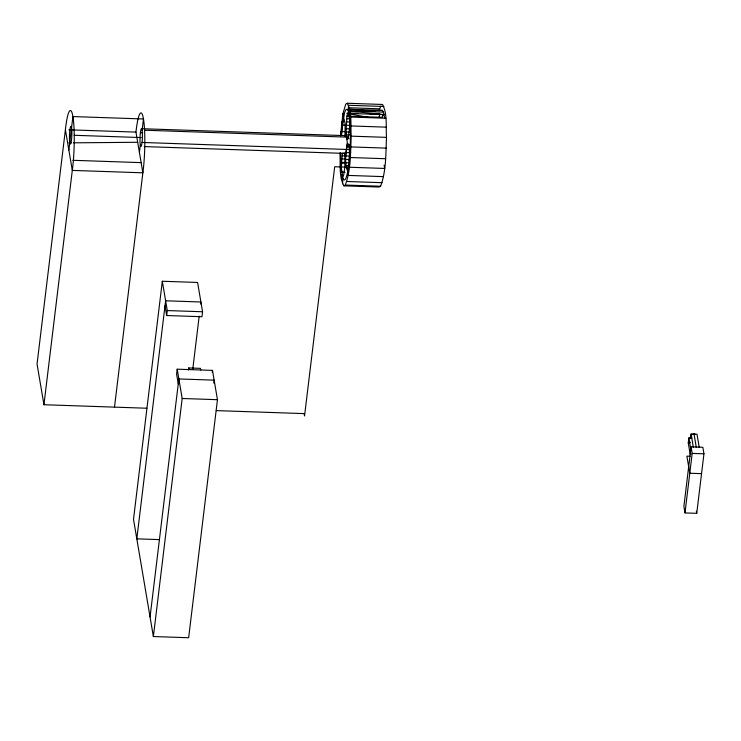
<?xml version="1.0" encoding="UTF-8"?>
<svg xmlns="http://www.w3.org/2000/svg" width="741" height="741" viewBox="0 0 741 741"><rect width="100%" height="100%" fill="white"/><g stroke="black" fill="none" stroke-linecap="round" stroke-linejoin="round"><path stroke-width="1.11" d="M349.409 117.198A13.273 1.769 -88 0 1 349.326 130.184L348.187 137.872L347.251 139.262L346.01 131.981L346.945 116.124A13.273 1.769 -88 0 1 348.77 113.429L384.051 114.633A13.273 1.769 -88 0 0 383.616 113.984M348.455 166.614A13.273 1.769 -88 0 1 347.066 169.958C344.75 161.621 345.519 152.081 347.686 143.726L348.585 144.115L349.224 147.885A13.273 1.769 -88 0 1 349.15 160.871M339.869 152.942C340.684 163.77 338.72 175.932 343.852 185.834L345.315 185.046C351.077 169.541 350.447 152.461 351.225 136.159C350.419 125.331 352.383 113.16 347.251 103.258L345.788 104.046L342.916 113.669L340.499 135.807M343.852 185.834L379.133 187.038L380.596 186.25C386.357 170.745 385.728 153.665 386.506 137.354C385.7 126.535 387.663 114.364 382.532 104.462L347.251 103.258M344.741 153.248L342.462 153.174L340.517 172.069L345.065 172.218M345.093 135.408L345.102 123.562L344.037 119.144L342.648 122.478M342.509 183.814L342.944 178.183L341.24 168.114A35.448 4.715 -88 0 1 340.684 152.859M383.458 176.627L348.177 175.422L347.807 170.995L349.659 155.666A35.448 4.715 -88 0 0 350.298 128.628C350.826 120.7 347.464 113.104 348.594 105.278L383.875 106.482M341.277 135.64A35.448 4.715 -88 0 1 341.444 133.426L344.491 112.901L345.751 109.863L347.01 109.177L348.159 110.909M114.503 407.133L142.865 172.81A37.207 4.955 -88 0 0 143.467 118.977L72.905 116.569A37.207 4.955 -88 0 0 65.403 129.694L37.05 364.016L43.941 404.725L146.885 408.235M68.857 150.043L72.905 116.569A37.207 4.955 -88 0 1 72.303 170.402L43.941 404.725M139.419 152.451L140.318 145.014M142.115 130.138L143.467 118.977A37.207 4.955 -88 0 0 135.964 132.102L142.865 172.81L72.303 170.402L65.403 129.694M165.021 305.755L166.679 315.527L201.96 316.731L202.562 311.766L197.597 282.46L162.316 281.256L133.51 519.302L153.368 636.538L188.649 637.742L217.456 399.695L212.491 370.389L177.21 369.185L176.608 374.14L178.266 383.912M166.679 315.527L167.281 310.562L162.316 281.256M150.053 617.003L178.859 378.947L214.14 380.152L213.788 383.134M153.368 636.538L182.175 398.491L177.21 369.185M188.455 369.935L188.696 367.953L200.45 368.36L200.728 369.981M192.799 368.962L199.19 316.148M200.663 303.986L200.904 301.995L165.623 300.79L136.816 538.846L159.574 539.615M212.25 372.371L212.491 370.389M345.111 136.474L345.621 132.222L347.279 141.994L345.482 156.87L344.815 152.961M341.369 179.118L341.962 174.163M349.131 114.938L349.733 109.974M690.955 454.27A2.964 2.464 -9.6 0 1 690.186 454.326L688.259 442.933L688.852 437.977L691.798 438.07M690.603 438.135L691.103 434.004L696.985 434.207L699.235 447.462M691.084 446.888L683.887 506.399L684.99 512.92L696.744 513.318L703.95 453.807L702.848 447.295L691.084 446.888L692.187 453.409L684.99 512.92M349.863 120.978L350.586 117.032L385.866 118.236M379.123 110.826L380.698 106.139M379.059 117.226L379.772 114.105L376.372 113.679M383.44 112.113L382.291 110.381L349.298 110.891L383.44 112.113L384.69 118.403M68.793 142.883L71.09 142.865M73.387 142.837L137.696 142.272M348.863 107.76L379.596 108.807M349.28 109.26L382.291 110.381M347.9 113.021L358.144 113.364M369.527 113.753L379.772 114.105M346.945 116.124L382.226 117.328A13.273 1.769 -88 0 1 383.153 114.244M346.556 118.745L349.974 118.856M346.251 121.857L349.669 121.978M345.667 125.22L342.259 125.099L341.703 121.848M346.056 125.257L350.604 125.414M351.095 125.961L386.376 127.165M345.973 128.712L350.521 128.869M345.306 131.722L340.749 131.565L341.444 133.426M346.01 131.981L349.428 132.102M346.177 134.843L349.595 134.964M349.789 149.552L142.04 142.457A8.901 1.186 -88 0 1 140.021 141.577A8.901 1.186 -88 0 1 141.587 128.693L346.64 135.686M351.225 136.159L386.506 137.354M144.421 130.212L348.724 137.187M346.816 138.613L349.094 138.697M68.876 129.814L135.964 132.102M140.392 132.695L142.698 132.769M74.128 135.288L141.216 137.576M347.214 144.865L349.493 144.94M346.769 146.811L349.039 146.885M350.975 146.922L386.256 148.126M346.075 152.553L350.623 152.702M144.31 146.579L344.75 153.415M342.073 155.795L345.491 155.906M345.871 155.953L350.428 156.11M385.626 158.731L350.345 157.527L349.659 155.666M341.768 158.907L345.186 159.028M345.788 159.408L349.206 159.519M346.121 162.464L341.573 162.307A13.273 1.769 -88 0 0 341.694 171.893M345.834 162.677L349.243 162.788M341.138 163.177L345.695 163.335M345.991 165.539L348.27 165.614M346.269 167.799L348.548 167.874M72.896 160.297L141.142 162.631M346.788 181.489L382.069 182.694M345.315 185.046L380.596 186.25M167.281 310.562L202.562 311.766M182.175 398.491L217.456 399.695M216.261 410.607L304.143 413.608L304.542 415.951L334.691 166.744L384.681 168.448L384.125 165.197M692.187 453.409L703.95 453.807M690.103 456.252L686.888 456.141L689.788 473.24L701.551 473.647M350.41 109.372L362.886 110.057M371.963 110.557L375.363 110.752M349.28 111.03L384.051 114.633M346.76 113.327L368.351 117.384M694.048 434.106L696.29 447.36M691.103 434.004L693.344 447.194M690.807 436.486L691.149 438.515M690.788 449.37L688.852 437.977A2.964 2.464 -9.6 0 1 690.288 438.357M696.383 511.142L696.744 513.318M348.844 163.993L349.4 167.253M188.696 367.953L188.964 369.583M342.916 113.669L343.296 118.097M344.926 154.248L344.843 167.234L343.704 174.922A13.273 1.769 -88 0 1 342.333 175.663M347.807 170.995A35.448 4.715 -88 0 1 342.944 178.183M141.587 128.693A8.901 1.186 -88 0 1 142.04 142.457M341.666 135.075A13.273 1.769 -88 0 1 341.953 128.221M691.047 437.736A2.964 2.464 -9.6 0 1 690.982 435.847M691.353 435.254A2.964 2.464 -9.6 0 1 695.475 434.485M690.427 442.275A2.964 2.464 -9.6 0 1 688.259 442.933M71.479 140.049A8.901 1.186 -88 0 0 71.025 126.285A8.901 1.186 -88 0 0 69.459 139.169A8.901 1.186 -88 0 0 71.479 140.049"/></g></svg>
